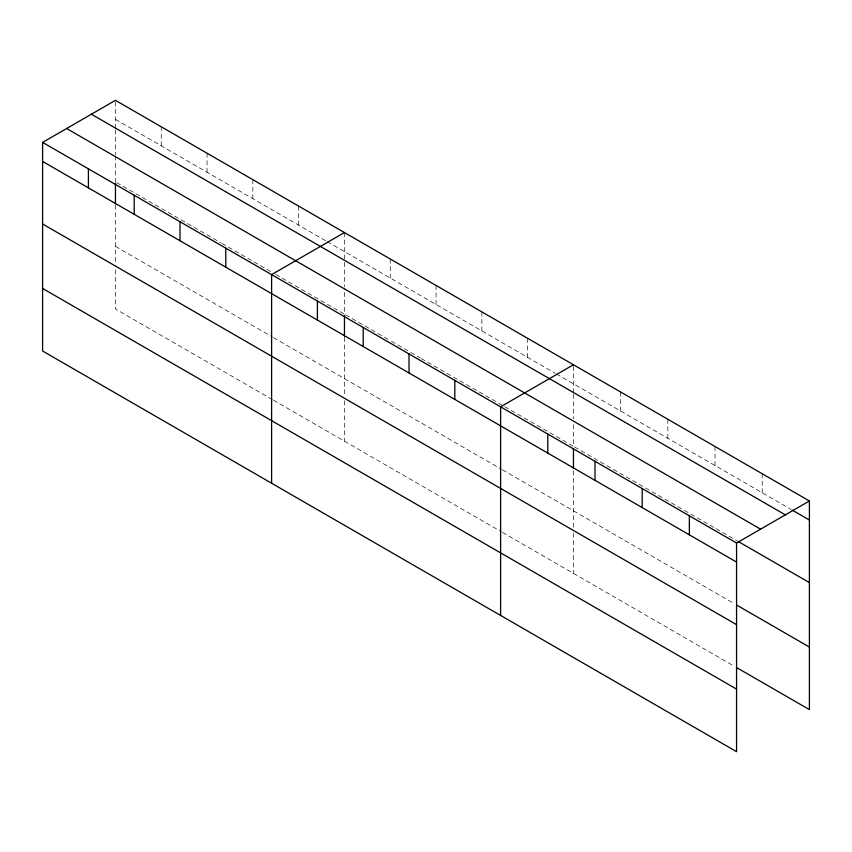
<?xml version="1.0" encoding="UTF-8"?>
<svg xmlns="http://www.w3.org/2000/svg" width="852" height="852" viewBox="0 0 852 852"><rect width="100%" height="100%" fill="white"/><g stroke="black" fill="none" stroke-linecap="round" stroke-linejoin="round"><path stroke-width="0.64" stroke-dasharray="4.26 3.19" d="M115.446 129.802L115.446 154.563M115.446 128.492L115.446 100.334M573.449 394.231L573.449 418.992M573.449 392.921L573.449 364.762M115.446 119.365L326.124 241.01M327.274 241.67L555.131 373.219M556.281 373.89L790.986 509.389M116.586 182.594L220.785 242.756M221.925 243.416L252.842 261.266M253.992 261.926L271.17 271.841M275.75 274.482L344.453 314.154L344.453 288.082M345.592 314.814L390.248 340.598M391.398 341.258L420.025 357.776M421.165 358.447L503.607 406.042M504.757 406.702L573.449 446.363L573.449 424.211M574.61 447.034L715.02 528.102M716.17 528.762L736.895 540.722M115.446 246.398L272.31 336.966M273.46 337.626L501.317 469.175M502.467 469.835L734.584 603.855M272.31 399.524L115.446 308.957L115.446 265.941M273.46 400.184L501.317 531.744M502.467 532.404L734.584 666.424M762.21 473.744L762.21 492.775M715.02 446.501L715.02 465.533M667.83 419.248L667.83 438.29M620.639 392.005L620.639 411.047M573.449 470.858L573.449 527.771M573.449 532.979L573.449 573.385M527.654 338.319L527.654 357.361M481.849 311.875L481.849 330.917M436.054 285.431L436.054 304.473M390.248 258.987L390.248 278.029M344.453 232.553L344.453 286.773M344.453 337.36L344.453 395.552M344.453 400.77L344.453 441.176M298.647 206.109L298.647 225.141M252.842 179.665L252.842 198.697M207.047 153.222L207.047 172.253M161.241 126.778L161.241 145.809M115.446 155.863L115.446 181.934M115.446 205.14L115.446 264.642"/><path stroke-width="1.28" d="M42.6 142.39L736.554 543.043L736.554 751.666L42.6 351.013L42.6 142.39L115.446 100.334L809.4 500.987L809.4 709.609L736.895 667.744M344.453 232.553L271.607 274.6L271.607 483.233M573.449 364.762L500.614 406.819L500.614 615.442M736.554 543.043L809.4 500.987M792.136 510.06L809.4 520.018M91.409 114.211L785.363 514.864M66.637 128.514L760.591 529.167M738.045 541.393L809.4 582.587M42.6 161.422L736.554 562.075M736.895 605.186L809.4 647.051M42.6 223.991L736.554 624.644M42.6 288.445L736.554 689.098M689.364 515.801L689.364 534.832M642.184 488.547L642.184 507.59M594.994 461.305L594.994 480.347M573.449 448.94L573.449 468.28M547.804 434.062L547.804 453.104M454.808 380.375L454.808 399.418M409.013 353.931L409.013 372.974M363.208 327.488L363.208 346.53M344.453 315.442L344.453 336.071M317.413 301.044L317.413 320.086M225.801 248.156L225.801 267.198M180.006 221.722L180.006 240.754M134.201 195.278L134.201 214.31M115.446 183.223L115.446 203.852M88.406 168.834L88.406 187.866"/></g></svg>
